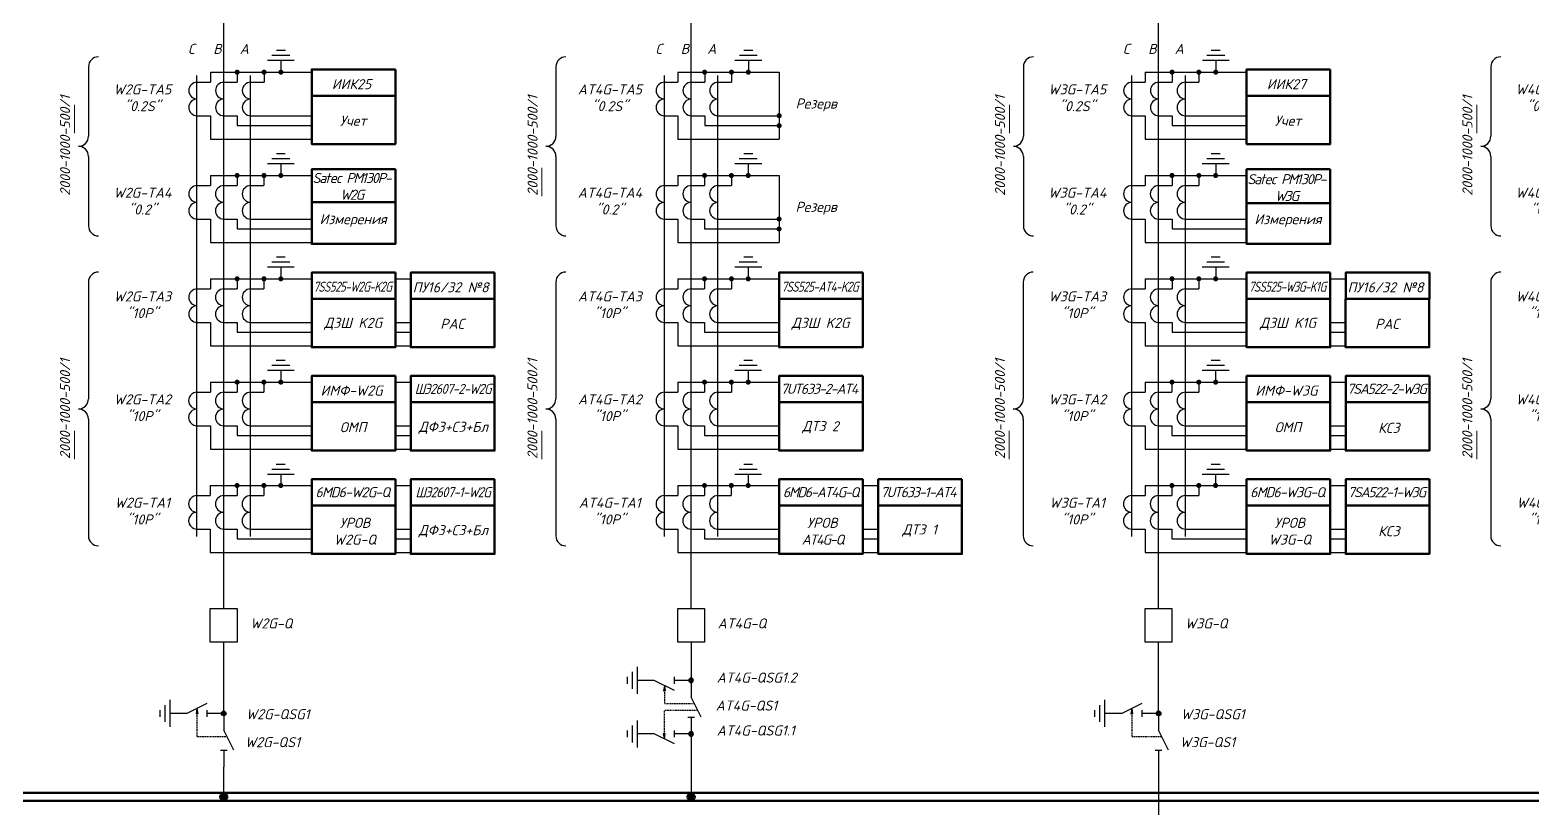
# Model space of a CAD drawing. Header units: millimetres. Extents: x -4534 to -456, y 3875 to 4716.
# Drawn here: x -2892.2 to -2600.5, y 4412.7 to 4563.7 of the extents above; entities that cross this region are included whole.
import ezdxf
from ezdxf.enums import TextEntityAlignment as Align

# ---------------------------------------------------------------- set-up
doc = ezdxf.new("R2010")
doc.units = ezdxf.units.MM
doc.linetypes.add('HIDDEN2', pattern=[0.1875, 0.125, -0.0625])
doc.layers.add('Измерения АСУТП', color=80, linetype='Continuous')
doc.layers.add('РАС АСУТП', color=50, linetype='Continuous')
doc.styles.add('ГОСТ 3.0', font='isocpeur.ttf', dxfattribs={"oblique": 15, "height": 3})

# ---------------------------------------------------------------- blocks, each defined once
blk = doc.blocks.new('*U53')
for p, q in [((0, 0), (5, 0)), ((11, 3), (5, 0)), ((11, -1), (11, 1)), ((11, 0), (16, 0))]:
    blk.add_line(p, q)
blk = doc.blocks.new('Точка')
h = blk.add_hatch(color=256)
edge = h.paths.add_edge_path()
edge.add_arc((0, 0), 0.691, 0, 360)
blk.add_circle((0, 0), 0.691)
blk = doc.blocks.new('*U66')
for p, q in [((0, 0), (5, 0)), ((11, 3), (5, 0)), ((11, -1), (11, 1)), ((11, 0), (16, 0))]:
    blk.add_line(p, q)
blk = doc.blocks.new('*U67')
for p, q in [((0, 0), (5, 0)), ((11, 3), (5, 0)), ((11, -1), (11, 1)), ((11, 0), (16, 0))]:
    blk.add_line(p, q)

msp = doc.modelspace()

# ---------------------------------------------------------------- hatches: boundary and pattern name
for points in [[(-2768.99, 4436.51), (-2768.82, 4435.43), (-2768.99, 4435.43), (-2769.16, 4435.43)], [(-2859.93, 4430.97), (-2859.76, 4430.97), (-2859.59, 4430.97), (-2859.76, 4432.05)], [(-2678.39, 4430.97), (-2678.22, 4430.97), (-2678.05, 4430.97), (-2678.22, 4432.05)], [(-2769.16, 4427.2), (-2768.99, 4427.2), (-2768.82, 4427.2), (-2768.99, 4426.11)]]:
    msp.add_hatch(color=0).paths.add_polyline_path(points)
at = {"linetype": 'HIDDEN2'}
for points in [[(-2853.79, 4414.91, 1), (-2855.33, 4414.91, 1)], [(-2763.02, 4414.91, 1), (-2764.56, 4414.91, 1)]]:
    msp.add_hatch(color=0, dxfattribs=at).paths.add_polyline_path(points)

# ---------------------------------------------------------------- linework, layer by layer
at = {"color": 0}
for p, q in [((-2854.56, 4451.42), (-2854.56, 4568.94)), ((-2763.79, 4451.42), (-2763.79, 4568.94)), ((-2673.02, 4451.42), (-2673.02, 4568.94)), ((-2843.46, 4557.75), (-2843.46, 4555.5)), ((-2752.68, 4557.75), (-2752.68, 4555.5)), ((-2661.91, 4557.75), (-2661.91, 4555.5)), ((-2859.73, 4553.55), (-2857.13, 4553.55)), ((-2854.53, 4553.55), (-2851.93, 4553.55)), ((-2849.33, 4553.55), (-2846.73, 4553.55)), ((-2768.96, 4553.55), (-2766.36, 4553.55)), ((-2763.76, 4553.55), (-2761.16, 4553.55)), ((-2758.56, 4553.55), (-2755.96, 4553.55)), ((-2746.7, 4555.5), (-2746.7, 4542.51)), ((-2678.19, 4553.55), (-2675.59, 4553.55)), ((-2672.99, 4553.55), (-2670.39, 4553.55)), ((-2667.79, 4553.55), (-2665.19, 4553.55)), ((-2859.73, 4547.05), (-2857.13, 4547.05)), ((-2857.13, 4547.05), (-2857.13, 4542.51)), ((-2854.53, 4547.05), (-2851.93, 4547.05)), ((-2851.93, 4547.05), (-2851.93, 4545.12)), ((-2849.33, 4547.05), (-2837.47, 4547.05)), ((-2768.96, 4547.05), (-2766.36, 4547.05)), ((-2766.36, 4547.05), (-2766.36, 4542.51)), ((-2763.76, 4547.05), (-2761.16, 4547.05)), ((-2761.16, 4547.05), (-2761.16, 4545.12)), ((-2758.56, 4547.05), (-2746.7, 4547.05)), ((-2678.19, 4547.05), (-2675.59, 4547.05)), ((-2675.59, 4547.05), (-2675.59, 4542.51)), ((-2672.99, 4547.05), (-2670.39, 4547.05)), ((-2670.39, 4547.05), (-2670.39, 4545.12)), ((-2667.79, 4547.05), (-2655.93, 4547.05)), ((-2857.13, 4542.51), (-2837.47, 4542.51)), ((-2766.36, 4542.51), (-2746.7, 4542.51)), ((-2675.59, 4542.51), (-2655.93, 4542.51)), ((-2843.47, 4537.7), (-2843.47, 4535.45)), ((-2752.69, 4537.7), (-2752.69, 4535.45)), ((-2746.71, 4535.45), (-2746.71, 4522.46)), ((-2661.92, 4537.7), (-2661.92, 4535.45)), ((-2859.74, 4533.5), (-2857.14, 4533.5)), ((-2854.54, 4533.5), (-2851.94, 4533.5)), ((-2849.34, 4533.5), (-2846.74, 4533.5)), ((-2768.97, 4533.5), (-2766.37, 4533.5)), ((-2763.77, 4533.5), (-2761.17, 4533.5)), ((-2758.57, 4533.5), (-2755.97, 4533.5)), ((-2678.2, 4533.5), (-2675.6, 4533.5)), ((-2673, 4533.5), (-2670.4, 4533.5)), ((-2667.8, 4533.5), (-2665.2, 4533.5)), ((-2859.74, 4527), (-2857.14, 4527)), ((-2857.14, 4527), (-2857.14, 4522.46)), ((-2854.54, 4527), (-2851.94, 4527)), ((-2851.94, 4527), (-2851.94, 4525.07)), ((-2849.34, 4527), (-2837.48, 4527)), ((-2768.97, 4527), (-2766.37, 4527)), ((-2766.37, 4527), (-2766.37, 4522.46)), ((-2763.77, 4527), (-2761.17, 4527)), ((-2761.17, 4527), (-2761.17, 4525.07)), ((-2758.57, 4527), (-2746.71, 4527)), ((-2678.2, 4527), (-2675.6, 4527)), ((-2675.6, 4527), (-2675.6, 4522.46)), ((-2673, 4527), (-2670.4, 4527)), ((-2670.4, 4527), (-2670.4, 4525.07)), ((-2667.8, 4527), (-2655.94, 4527)), ((-2857.14, 4522.46), (-2837.48, 4522.46)), ((-2766.37, 4522.46), (-2746.71, 4522.46)), ((-2675.6, 4522.46), (-2655.94, 4522.46)), ((-2843.47, 4517.65), (-2843.47, 4515.4)), ((-2752.69, 4517.65), (-2752.69, 4515.4)), ((-2661.92, 4517.65), (-2661.92, 4515.4)), ((-2859.74, 4513.45), (-2857.14, 4513.45)), ((-2854.54, 4513.45), (-2851.94, 4513.45)), ((-2849.34, 4513.45), (-2846.74, 4513.45)), ((-2768.97, 4513.45), (-2766.37, 4513.45)), ((-2763.77, 4513.45), (-2761.17, 4513.45)), ((-2758.57, 4513.45), (-2755.97, 4513.45)), ((-2678.2, 4513.45), (-2675.6, 4513.45)), ((-2673, 4513.45), (-2670.4, 4513.45)), ((-2667.8, 4513.45), (-2665.2, 4513.45)), ((-2859.74, 4506.95), (-2857.14, 4506.95)), ((-2857.14, 4506.95), (-2857.14, 4502.41)), ((-2854.54, 4506.95), (-2851.94, 4506.95)), ((-2851.94, 4506.95), (-2851.94, 4505.02)), ((-2849.34, 4506.95), (-2837.48, 4506.95)), ((-2768.97, 4506.95), (-2766.37, 4506.95)), ((-2766.37, 4506.95), (-2766.37, 4502.41)), ((-2763.77, 4506.95), (-2761.17, 4506.95)), ((-2761.17, 4506.95), (-2761.17, 4505.02)), ((-2758.57, 4506.95), (-2746.71, 4506.95)), ((-2678.2, 4506.95), (-2675.6, 4506.95)), ((-2675.6, 4506.95), (-2675.6, 4502.41)), ((-2673, 4506.95), (-2670.4, 4506.95)), ((-2670.4, 4506.95), (-2670.4, 4505.02)), ((-2667.8, 4506.95), (-2655.94, 4506.95)), ((-2857.14, 4502.41), (-2837.48, 4502.41)), ((-2766.37, 4502.41), (-2746.71, 4502.41)), ((-2675.6, 4502.41), (-2655.94, 4502.41)), ((-2843.47, 4497.6), (-2843.47, 4495.35)), ((-2752.7, 4497.6), (-2752.7, 4495.35)), ((-2661.93, 4497.6), (-2661.93, 4495.35)), ((-2821.22, 4495.35), (-2818.22, 4495.35)), ((-2639.68, 4495.35), (-2636.68, 4495.35)), ((-2859.75, 4493.4), (-2857.15, 4493.4)), ((-2854.55, 4493.4), (-2851.95, 4493.4)), ((-2849.35, 4493.4), (-2846.75, 4493.4)), ((-2768.98, 4493.4), (-2766.38, 4493.4)), ((-2763.78, 4493.4), (-2761.18, 4493.4)), ((-2758.58, 4493.4), (-2755.98, 4493.4)), ((-2678.2, 4493.4), (-2675.6, 4493.4)), ((-2673.01, 4493.4), (-2670.41, 4493.4)), ((-2667.8, 4493.4), (-2665.2, 4493.4)), ((-2859.75, 4486.9), (-2857.15, 4486.9)), ((-2857.15, 4486.9), (-2857.15, 4482.36)), ((-2854.55, 4486.9), (-2851.95, 4486.9)), ((-2851.95, 4486.9), (-2851.95, 4484.97)), ((-2849.35, 4486.9), (-2837.49, 4486.9)), ((-2821.22, 4486.9), (-2818.22, 4486.9)), ((-2768.98, 4486.9), (-2766.38, 4486.9)), ((-2766.38, 4486.9), (-2766.38, 4482.36)), ((-2763.78, 4486.9), (-2761.18, 4486.9)), ((-2761.18, 4486.9), (-2761.18, 4484.97)), ((-2758.58, 4486.9), (-2746.72, 4486.9)), ((-2678.2, 4486.9), (-2675.6, 4486.9)), ((-2675.6, 4486.9), (-2675.6, 4482.36)), ((-2673.01, 4486.9), (-2670.41, 4486.9)), ((-2670.41, 4486.9), (-2670.41, 4484.97)), ((-2667.8, 4486.9), (-2655.95, 4486.9)), ((-2639.68, 4486.9), (-2636.68, 4486.9)), ((-2821.22, 4484.97), (-2818.22, 4484.97)), ((-2639.68, 4484.97), (-2636.68, 4484.97)), ((-2857.15, 4482.36), (-2837.49, 4482.36)), ((-2821.22, 4482.36), (-2818.22, 4482.36)), ((-2766.38, 4482.36), (-2746.72, 4482.36)), ((-2675.6, 4482.36), (-2655.95, 4482.36)), ((-2639.68, 4482.36), (-2636.68, 4482.36)), ((-2843.48, 4477.41), (-2843.48, 4475.3)), ((-2752.71, 4477.41), (-2752.71, 4475.3)), ((-2661.94, 4477.41), (-2661.94, 4475.3)), ((-2821.22, 4475.3), (-2818.22, 4475.3)), ((-2730.45, 4475.3), (-2727.45, 4475.3)), ((-2639.68, 4475.3), (-2636.68, 4475.3)), ((-2859.76, 4473.35), (-2857.16, 4473.35)), ((-2854.56, 4473.35), (-2851.96, 4473.35)), ((-2849.36, 4473.35), (-2846.76, 4473.35)), ((-2768.99, 4473.35), (-2766.39, 4473.35)), ((-2763.79, 4473.35), (-2761.19, 4473.35)), ((-2758.59, 4473.35), (-2755.99, 4473.35)), ((-2678.21, 4473.35), (-2675.61, 4473.35)), ((-2673.02, 4473.35), (-2670.42, 4473.35)), ((-2667.81, 4473.35), (-2665.21, 4473.35)), ((-2859.76, 4466.85), (-2857.16, 4466.85)), ((-2857.16, 4466.85), (-2857.16, 4462.31)), ((-2854.56, 4466.85), (-2851.96, 4466.85)), ((-2851.96, 4466.85), (-2851.96, 4464.92)), ((-2849.36, 4466.85), (-2837.5, 4466.85)), ((-2821.22, 4466.85), (-2818.22, 4466.85)), ((-2768.99, 4466.85), (-2766.39, 4466.85)), ((-2766.39, 4466.85), (-2766.39, 4462.31)), ((-2763.79, 4466.85), (-2761.19, 4466.85)), ((-2761.19, 4466.85), (-2761.19, 4464.92)), ((-2758.59, 4466.85), (-2746.73, 4466.85)), ((-2730.45, 4466.85), (-2727.45, 4466.85)), ((-2678.21, 4466.85), (-2675.61, 4466.85)), ((-2675.61, 4466.85), (-2675.61, 4462.31)), ((-2673.02, 4466.85), (-2670.42, 4466.85)), ((-2670.42, 4466.85), (-2670.42, 4464.92)), ((-2667.81, 4466.85), (-2655.95, 4466.85)), ((-2639.68, 4466.85), (-2636.68, 4466.85)), ((-2821.22, 4464.92), (-2818.22, 4464.92)), ((-2730.45, 4464.92), (-2727.45, 4464.92)), ((-2639.68, 4464.92), (-2636.68, 4464.92)), ((-2857.16, 4462.31), (-2837.5, 4462.31)), ((-2821.22, 4462.31), (-2818.22, 4462.31)), ((-2766.39, 4462.31), (-2746.73, 4462.31)), ((-2730.45, 4462.31), (-2727.45, 4462.31)), ((-2675.61, 4462.31), (-2655.95, 4462.31)), ((-2639.68, 4462.31), (-2636.68, 4462.31)), ((-2857.16, 4451.42), (-2851.96, 4451.42)), ((-2857.16, 4444.92), (-2857.16, 4451.42)), ((-2851.96, 4451.42), (-2851.96, 4444.92)), ((-2766.39, 4451.42), (-2761.19, 4451.42)), ((-2766.39, 4444.92), (-2766.39, 4451.42)), ((-2761.19, 4451.42), (-2761.19, 4444.92)), ((-2675.62, 4451.42), (-2670.42, 4451.42)), ((-2675.62, 4444.92), (-2675.62, 4451.42)), ((-2670.42, 4451.42), (-2670.42, 4444.92)), ((-2851.96, 4444.92), (-2857.16, 4444.92)), ((-2854.56, 4431.08), (-2854.56, 4444.92)), ((-2761.19, 4444.92), (-2766.39, 4444.92)), ((-2763.79, 4444.92), (-2763.79, 4437.49)), ((-2670.42, 4444.92), (-2675.62, 4444.92)), ((-2673.02, 4431.08), (-2673.02, 4444.92)), ((-2770.94, 4437.49), (-2774.19, 4437.49)), ((-2767.04, 4435.54), (-2770.94, 4437.49)), ((-2768.99, 4436.51), (-2769.16, 4435.43)), ((-2768.99, 4436.51), (-2768.82, 4435.43)), ((-2767.04, 4436.84), (-2767.04, 4438.14)), ((-2763.79, 4437.49), (-2767.04, 4437.49)), ((-2769.16, 4435.43), (-2768.99, 4435.43)), ((-2768.82, 4435.43), (-2768.99, 4435.43)), ((-2861.71, 4431.08), (-2864.96, 4431.08)), ((-2857.81, 4433.03), (-2861.71, 4431.08)), ((-2859.76, 4432.05), (-2859.93, 4430.97)), ((-2859.93, 4430.97), (-2859.76, 4430.97)), ((-2859.76, 4432.05), (-2859.59, 4430.97)), ((-2859.59, 4430.97), (-2859.76, 4430.97)), ((-2857.81, 4431.73), (-2857.81, 4430.43)), ((-2854.56, 4431.08), (-2857.81, 4431.08)), ((-2680.17, 4431.08), (-2683.42, 4431.08)), ((-2676.27, 4433.03), (-2680.17, 4431.08)), ((-2678.22, 4432.05), (-2678.39, 4430.97)), ((-2678.39, 4430.97), (-2678.22, 4430.97)), ((-2678.22, 4432.05), (-2678.05, 4430.97)), ((-2678.05, 4430.97), (-2678.22, 4430.97)), ((-2676.27, 4431.73), (-2676.27, 4430.43)), ((-2673.02, 4431.08), (-2676.27, 4431.08)), ((-2767.04, 4426.44), (-2767.04, 4427.74)), ((-2770.94, 4427.09), (-2774.19, 4427.09)), ((-2767.04, 4425.14), (-2770.94, 4427.09)), ((-2768.99, 4426.11), (-2769.16, 4427.2)), ((-2769.16, 4427.2), (-2768.99, 4427.2)), ((-2768.99, 4426.11), (-2768.82, 4427.2)), ((-2768.82, 4427.2), (-2768.99, 4427.2)), ((-2763.79, 4427.09), (-2767.04, 4427.09)), ((-2763.79, 4427.09), (-2763.79, 4415.68)), ((-2854.56, 4414.91), (-2854.56, 4420.68)), ((-2673.02, 4420.68), (-2673.02, 4366.25))]:
    msp.add_line(p, q, dxfattribs=at)
at = {"color": 0, "ltscale": 0.25}
for p, q in [((-2841.72, 4558.72), (-2845.19, 4558.72)), ((-2842.59, 4559.7), (-2844.32, 4559.7)), ((-2750.95, 4558.72), (-2754.42, 4558.72)), ((-2751.82, 4559.7), (-2753.55, 4559.7)), ((-2660.18, 4558.72), (-2663.65, 4558.72)), ((-2661.05, 4559.7), (-2662.78, 4559.7)), ((-2880.81, 4556.53), (-2880.81, 4543.06)), ((-2840.86, 4557.75), (-2846.06, 4557.75)), ((-2790.04, 4556.53), (-2790.04, 4543.06)), ((-2750.08, 4557.75), (-2755.28, 4557.75)), ((-2699.27, 4556.53), (-2699.27, 4543.06)), ((-2659.31, 4557.75), (-2664.51, 4557.75)), ((-2608.5, 4556.53), (-2608.5, 4543.06)), ((-2859.75, 4465.38), (-2859.75, 4554.86)), ((-2857.13, 4555.5), (-2857.13, 4553.55)), ((-2857.13, 4555.5), (-2837.47, 4555.5)), ((-2851.93, 4555.5), (-2851.93, 4553.55)), ((-2849.35, 4465.38), (-2849.35, 4554.86)), ((-2846.73, 4555.5), (-2846.73, 4553.55)), ((-2768.98, 4465.38), (-2768.98, 4554.86)), ((-2766.36, 4555.5), (-2766.36, 4553.55)), ((-2766.36, 4555.5), (-2746.7, 4555.5)), ((-2761.16, 4555.5), (-2761.16, 4553.55)), ((-2758.58, 4465.38), (-2758.58, 4554.86)), ((-2755.96, 4555.5), (-2755.96, 4553.55)), ((-2678.2, 4465.38), (-2678.2, 4554.86)), ((-2675.59, 4555.5), (-2675.59, 4553.55)), ((-2675.59, 4555.5), (-2655.93, 4555.5)), ((-2670.39, 4555.5), (-2670.39, 4553.55)), ((-2667.8, 4465.38), (-2667.8, 4554.86)), ((-2665.19, 4555.5), (-2665.19, 4553.55)), ((-2851.93, 4545.12), (-2837.47, 4545.12)), ((-2761.16, 4545.12), (-2746.7, 4545.12)), ((-2670.39, 4545.12), (-2655.93, 4545.12)), ((-2880.81, 4539.16), (-2880.81, 4525.68)), ((-2841.73, 4538.67), (-2845.2, 4538.67)), ((-2842.6, 4539.65), (-2844.33, 4539.65)), ((-2790.04, 4539.16), (-2790.04, 4525.68)), ((-2750.96, 4538.67), (-2754.43, 4538.67)), ((-2751.83, 4539.65), (-2753.56, 4539.65)), ((-2699.27, 4539.16), (-2699.27, 4525.68)), ((-2660.19, 4538.67), (-2663.66, 4538.67)), ((-2661.06, 4539.65), (-2662.79, 4539.65)), ((-2608.5, 4539.16), (-2608.5, 4525.68)), ((-2857.14, 4535.45), (-2857.14, 4533.5)), ((-2857.14, 4535.45), (-2837.48, 4535.45)), ((-2851.94, 4535.45), (-2851.94, 4533.5)), ((-2846.74, 4535.45), (-2846.74, 4533.5)), ((-2840.87, 4537.7), (-2846.07, 4537.7)), ((-2766.37, 4535.45), (-2766.37, 4533.5)), ((-2766.37, 4535.45), (-2746.71, 4535.45)), ((-2761.17, 4535.45), (-2761.17, 4533.5)), ((-2755.97, 4535.45), (-2755.97, 4533.5)), ((-2750.09, 4537.7), (-2755.29, 4537.7)), ((-2675.6, 4535.45), (-2675.6, 4533.5)), ((-2675.6, 4535.45), (-2655.94, 4535.45)), ((-2670.4, 4535.45), (-2670.4, 4533.5)), ((-2665.2, 4535.45), (-2665.2, 4533.5)), ((-2659.32, 4537.7), (-2664.52, 4537.7)), ((-2851.94, 4525.07), (-2837.48, 4525.07)), ((-2761.17, 4525.07), (-2746.71, 4525.07)), ((-2670.4, 4525.07), (-2655.94, 4525.07)), ((-2841.73, 4518.62), (-2845.2, 4518.62)), ((-2842.6, 4519.6), (-2844.33, 4519.6)), ((-2750.96, 4518.62), (-2754.43, 4518.62)), ((-2751.83, 4519.6), (-2753.56, 4519.6)), ((-2660.19, 4518.62), (-2663.66, 4518.62)), ((-2661.06, 4519.6), (-2662.79, 4519.6)), ((-2857.14, 4515.4), (-2857.14, 4513.45)), ((-2857.14, 4515.4), (-2837.48, 4515.4)), ((-2851.94, 4515.4), (-2851.94, 4513.45)), ((-2846.74, 4515.4), (-2846.74, 4513.45)), ((-2840.87, 4517.65), (-2846.07, 4517.65)), ((-2766.37, 4515.4), (-2766.37, 4513.45)), ((-2766.37, 4515.4), (-2746.71, 4515.4)), ((-2761.17, 4515.4), (-2761.17, 4513.45)), ((-2755.97, 4515.4), (-2755.97, 4513.45)), ((-2750.09, 4517.65), (-2755.29, 4517.65)), ((-2675.6, 4515.4), (-2675.6, 4513.45)), ((-2675.6, 4515.4), (-2655.94, 4515.4)), ((-2670.4, 4515.4), (-2670.4, 4513.45)), ((-2665.2, 4515.4), (-2665.2, 4513.45)), ((-2659.32, 4517.65), (-2664.52, 4517.65)), ((-2880.83, 4514.76), (-2880.83, 4492.1)), ((-2790.06, 4514.76), (-2790.06, 4492.1)), ((-2699.29, 4514.76), (-2699.29, 4492.1)), ((-2608.51, 4514.76), (-2608.51, 4492.1)), ((-2851.94, 4505.02), (-2837.48, 4505.02)), ((-2761.17, 4505.02), (-2746.71, 4505.02)), ((-2670.4, 4505.02), (-2655.94, 4505.02)), ((-2840.87, 4497.6), (-2846.07, 4497.6)), ((-2841.74, 4498.57), (-2845.21, 4498.57)), ((-2842.61, 4499.55), (-2844.34, 4499.55)), ((-2750.1, 4497.6), (-2755.3, 4497.6)), ((-2750.97, 4498.57), (-2754.44, 4498.57)), ((-2751.84, 4499.55), (-2753.57, 4499.55)), ((-2659.33, 4497.6), (-2664.53, 4497.6)), ((-2660.2, 4498.57), (-2663.67, 4498.57)), ((-2661.07, 4499.55), (-2662.8, 4499.55)), ((-2857.15, 4495.35), (-2857.15, 4493.4)), ((-2857.15, 4495.35), (-2837.49, 4495.35)), ((-2851.95, 4495.35), (-2851.95, 4493.4)), ((-2846.75, 4495.35), (-2846.75, 4493.4)), ((-2766.38, 4495.35), (-2766.38, 4493.4)), ((-2766.38, 4495.35), (-2746.72, 4495.35)), ((-2761.18, 4495.35), (-2761.18, 4493.4)), ((-2755.98, 4495.35), (-2755.98, 4493.4)), ((-2675.6, 4495.35), (-2675.6, 4493.4)), ((-2675.6, 4495.35), (-2655.95, 4495.35)), ((-2670.41, 4495.35), (-2670.41, 4493.4)), ((-2665.2, 4495.35), (-2665.2, 4493.4)), ((-2880.83, 4488.2), (-2880.83, 4465.54)), ((-2790.06, 4488.2), (-2790.06, 4465.54)), ((-2699.29, 4488.2), (-2699.29, 4465.54)), ((-2608.51, 4488.2), (-2608.51, 4465.54)), ((-2851.95, 4484.97), (-2837.49, 4484.97)), ((-2761.18, 4484.97), (-2746.72, 4484.97)), ((-2670.41, 4484.97), (-2655.95, 4484.97)), ((-2840.88, 4477.41), (-2846.08, 4477.41)), ((-2841.75, 4478.38), (-2845.22, 4478.38)), ((-2842.62, 4479.36), (-2844.35, 4479.36)), ((-2750.11, 4477.41), (-2755.31, 4477.41)), ((-2750.98, 4478.38), (-2754.45, 4478.38)), ((-2751.85, 4479.36), (-2753.58, 4479.36)), ((-2659.34, 4477.41), (-2664.54, 4477.41)), ((-2660.21, 4478.38), (-2663.67, 4478.38)), ((-2661.07, 4479.36), (-2662.81, 4479.36)), ((-2857.16, 4475.3), (-2857.16, 4473.35)), ((-2857.16, 4475.3), (-2837.5, 4475.3)), ((-2851.96, 4475.3), (-2851.96, 4473.35)), ((-2846.76, 4475.3), (-2846.76, 4473.35)), ((-2766.39, 4475.3), (-2766.39, 4473.35)), ((-2766.39, 4475.3), (-2746.73, 4475.3)), ((-2761.19, 4475.3), (-2761.19, 4473.35)), ((-2755.99, 4475.3), (-2755.99, 4473.35)), ((-2675.61, 4475.3), (-2675.61, 4473.35)), ((-2675.61, 4475.3), (-2655.95, 4475.3)), ((-2670.42, 4475.3), (-2670.42, 4473.35)), ((-2665.21, 4475.3), (-2665.21, 4473.35)), ((-2851.96, 4464.92), (-2837.5, 4464.92)), ((-2761.19, 4464.92), (-2746.73, 4464.92)), ((-2670.42, 4464.92), (-2655.95, 4464.92))]:
    msp.add_line(p, q, dxfattribs=at)
at = {"color": 0, "lineweight": 20}
for p, q in [((-2883.53, 4549.14), (-2883.53, 4543.64)), ((-2701.99, 4549.14), (-2701.99, 4543.64)), ((-2611.22, 4549.14), (-2611.22, 4543.64)), ((-2792.76, 4536.96), (-2792.76, 4531.46)), ((-2883.55, 4485.9), (-2883.55, 4480.4)), ((-2792.78, 4485.9), (-2792.78, 4480.4)), ((-2702.01, 4485.9), (-2702.01, 4480.4)), ((-2611.24, 4485.9), (-2611.24, 4480.4))]:
    msp.add_line(p, q, dxfattribs=at)
at = {"color": 0, "lineweight": 25, "ltscale": 0.25}
for p, q in [((-2775.17, 4435.86), (-2775.17, 4439.11)), ((-2774.19, 4434.89), (-2774.19, 4440.09)), ((-2776.14, 4436.84), (-2776.14, 4438.14)), ((-2864.96, 4428.48), (-2864.96, 4433.68)), ((-2683.42, 4428.48), (-2683.42, 4433.68)), ((-2866.91, 4430.43), (-2866.91, 4431.73)), ((-2865.94, 4429.45), (-2865.94, 4432.7)), ((-2685.37, 4430.43), (-2685.37, 4431.73)), ((-2684.4, 4429.45), (-2684.4, 4432.7)), ((-2776.14, 4426.44), (-2776.14, 4427.74)), ((-2775.17, 4425.46), (-2775.17, 4428.71)), ((-2774.19, 4424.49), (-2774.19, 4429.69))]:
    msp.add_line(p, q, dxfattribs=at)
at = {"color": 0, "linetype": 'HIDDEN2'}
for p, q in [((-2768.99, 4435.43), (-2768.99, 4432.94)), ((-2859.76, 4430.97), (-2859.76, 4426.53)), ((-2763.14, 4432.94), (-2768.99, 4432.94)), ((-2768.99, 4427.2), (-2768.99, 4431.64)), ((-2762.49, 4431.64), (-2768.99, 4431.64)), ((-2678.22, 4430.97), (-2678.22, 4426.53)), ((-2853.91, 4426.53), (-2859.76, 4426.53)), ((-2672.37, 4426.53), (-2678.22, 4426.53))]:
    msp.add_line(p, q, dxfattribs=at)
at = {"color": 0, "lineweight": 50}
for p, q in [((-3052.76, 4415.68), (-2290.17, 4415.68)), ((-2290.17, 4414.14), (-3052.76, 4414.14))]:
    msp.add_line(p, q, dxfattribs=at)
at = {"color": 0, "ltscale": 0.25, "const_width": 0.487}
for points in [[(-2852.18, 4555.5, 1), (-2851.69, 4555.5, 1)], [(-2846.97, 4555.5, 1), (-2846.48, 4555.5, 1)], [(-2843.7, 4555.5, 1), (-2843.21, 4555.5, 1)], [(-2761.41, 4555.5, 1), (-2760.92, 4555.5, 1)], [(-2756.2, 4555.5, 1), (-2755.71, 4555.5, 1)], [(-2752.93, 4555.5, 1), (-2752.44, 4555.5, 1)], [(-2670.64, 4555.5, 1), (-2670.15, 4555.5, 1)], [(-2665.43, 4555.5, 1), (-2664.94, 4555.5, 1)], [(-2662.16, 4555.5, 1), (-2661.67, 4555.5, 1)], [(-2746.94, 4547.05, 1), (-2746.45, 4547.05, 1)], [(-2746.94, 4545.12, 1), (-2746.45, 4545.12, 1)], [(-2852.19, 4535.45, 1), (-2851.7, 4535.45, 1)], [(-2846.98, 4535.45, 1), (-2846.49, 4535.45, 1)], [(-2843.71, 4535.45, 1), (-2843.22, 4535.45, 1)], [(-2761.42, 4535.45, 1), (-2760.93, 4535.45, 1)], [(-2756.21, 4535.45, 1), (-2755.72, 4535.45, 1)], [(-2752.94, 4535.45, 1), (-2752.45, 4535.45, 1)], [(-2670.65, 4535.45, 1), (-2670.16, 4535.45, 1)], [(-2665.44, 4535.45, 1), (-2664.95, 4535.45, 1)], [(-2662.17, 4535.45, 1), (-2661.68, 4535.45, 1)], [(-2746.95, 4527, 1), (-2746.46, 4527, 1)], [(-2746.95, 4525.07, 1), (-2746.46, 4525.07, 1)], [(-2852.19, 4515.4, 1), (-2851.7, 4515.4, 1)], [(-2846.98, 4515.4, 1), (-2846.49, 4515.4, 1)], [(-2843.71, 4515.4, 1), (-2843.22, 4515.4, 1)], [(-2761.42, 4515.4, 1), (-2760.93, 4515.4, 1)], [(-2756.21, 4515.4, 1), (-2755.72, 4515.4, 1)], [(-2752.94, 4515.4, 1), (-2752.45, 4515.4, 1)], [(-2670.65, 4515.4, 1), (-2670.16, 4515.4, 1)], [(-2665.44, 4515.4, 1), (-2664.95, 4515.4, 1)], [(-2662.17, 4515.4, 1), (-2661.68, 4515.4, 1)], [(-2852.2, 4495.35, 1), (-2851.71, 4495.35, 1)], [(-2846.99, 4495.35, 1), (-2846.5, 4495.35, 1)], [(-2843.72, 4495.35, 1), (-2843.23, 4495.35, 1)], [(-2761.43, 4495.35, 1), (-2760.94, 4495.35, 1)], [(-2756.22, 4495.35, 1), (-2755.73, 4495.35, 1)], [(-2752.95, 4495.35, 1), (-2752.46, 4495.35, 1)], [(-2670.65, 4495.35, 1), (-2670.17, 4495.35, 1)], [(-2665.45, 4495.35, 1), (-2664.96, 4495.35, 1)], [(-2662.18, 4495.35, 1), (-2661.69, 4495.35, 1)], [(-2852.21, 4475.3, 1), (-2851.72, 4475.3, 1)], [(-2847, 4475.3, 1), (-2846.51, 4475.3, 1)], [(-2843.73, 4475.3, 1), (-2843.24, 4475.3, 1)], [(-2761.44, 4475.3, 1), (-2760.95, 4475.3, 1)], [(-2756.23, 4475.3, 1), (-2755.74, 4475.3, 1)], [(-2752.96, 4475.3, 1), (-2752.47, 4475.3, 1)], [(-2670.66, 4475.3, 1), (-2670.18, 4475.3, 1)], [(-2665.46, 4475.3, 1), (-2664.97, 4475.3, 1)], [(-2662.19, 4475.3, 1), (-2661.7, 4475.3, 1)]]:
    msp.add_lwpolyline(points, format="xyb", close=True, dxfattribs=at)
at = {"color": 0, "lineweight": 50, "ltscale": 0.25}
for points in [[(-2821.22, 4556.02), (-2837.47, 4556.02), (-2837.47, 4550.94), (-2821.22, 4550.94)], [(-2639.68, 4556.02), (-2655.93, 4556.02), (-2655.93, 4550.94), (-2639.68, 4550.94)], [(-2821.22, 4550.94), (-2837.47, 4550.94), (-2837.47, 4541.53), (-2821.22, 4541.53)], [(-2639.68, 4550.94), (-2655.93, 4550.94), (-2655.93, 4541.53), (-2639.68, 4541.53)], [(-2821.22, 4516.61), (-2837.47, 4516.61), (-2837.47, 4511.53), (-2821.22, 4511.53)], [(-2730.45, 4516.61), (-2746.7, 4516.61), (-2746.7, 4511.53), (-2730.45, 4511.53)], [(-2639.68, 4516.61), (-2655.93, 4516.61), (-2655.93, 4511.53), (-2639.68, 4511.53)], [(-2821.22, 4511.53), (-2837.47, 4511.53), (-2837.47, 4502.12), (-2821.22, 4502.12)], [(-2730.45, 4511.53), (-2746.7, 4511.53), (-2746.7, 4502.12), (-2730.45, 4502.12)], [(-2639.68, 4511.53), (-2655.93, 4511.53), (-2655.93, 4502.12), (-2639.68, 4502.12)], [(-2821.22, 4496.56), (-2837.47, 4496.56), (-2837.47, 4491.48), (-2821.22, 4491.48)], [(-2801.97, 4496.56), (-2818.22, 4496.56), (-2818.22, 4491.48), (-2801.97, 4491.48)], [(-2730.45, 4496.56), (-2746.7, 4496.56), (-2746.7, 4491.48), (-2730.45, 4491.48)], [(-2639.68, 4496.56), (-2655.93, 4496.56), (-2655.93, 4491.48), (-2639.68, 4491.48)], [(-2620.43, 4496.56), (-2636.68, 4496.56), (-2636.68, 4491.48), (-2620.43, 4491.48)], [(-2821.22, 4491.48), (-2837.47, 4491.48), (-2837.47, 4482.07), (-2821.22, 4482.07)], [(-2801.97, 4491.48), (-2818.22, 4491.48), (-2818.22, 4482.07), (-2801.97, 4482.07)], [(-2730.45, 4491.48), (-2746.7, 4491.48), (-2746.7, 4482.07), (-2730.45, 4482.07)], [(-2639.68, 4491.48), (-2655.93, 4491.48), (-2655.93, 4482.07), (-2639.68, 4482.07)], [(-2620.43, 4491.48), (-2636.68, 4491.48), (-2636.68, 4482.07), (-2620.43, 4482.07)], [(-2821.22, 4476.51), (-2837.47, 4476.51), (-2837.47, 4471.43), (-2821.22, 4471.43)], [(-2801.97, 4476.51), (-2818.22, 4476.51), (-2818.22, 4471.43), (-2801.97, 4471.43)], [(-2730.45, 4476.51), (-2746.7, 4476.51), (-2746.7, 4471.43), (-2730.45, 4471.43)], [(-2711.2, 4476.51), (-2727.45, 4476.51), (-2727.45, 4471.43), (-2711.2, 4471.43)], [(-2639.68, 4476.51), (-2655.93, 4476.51), (-2655.93, 4471.43), (-2639.68, 4471.43)], [(-2620.43, 4476.51), (-2636.68, 4476.51), (-2636.68, 4471.43), (-2620.43, 4471.43)], [(-2821.22, 4471.43), (-2837.47, 4471.43), (-2837.47, 4462.02), (-2821.22, 4462.02)], [(-2801.97, 4471.43), (-2818.22, 4471.43), (-2818.22, 4462.02), (-2801.97, 4462.02)], [(-2730.45, 4471.43), (-2746.7, 4471.43), (-2746.7, 4462.02), (-2730.45, 4462.02)], [(-2711.2, 4471.43), (-2727.45, 4471.43), (-2727.45, 4462.02), (-2711.2, 4462.02)], [(-2639.68, 4471.43), (-2655.93, 4471.43), (-2655.93, 4462.02), (-2639.68, 4462.02)], [(-2620.43, 4471.43), (-2636.68, 4471.43), (-2636.68, 4462.02), (-2620.43, 4462.02)]]:
    msp.add_lwpolyline(points, close=True, dxfattribs=at)
at = {"color": 0, "linetype": 'HIDDEN2'}
for centre in [(-2854.56, 4414.91), (-2763.79, 4414.91)]:
    msp.add_circle(centre, 0.771, dxfattribs=at)
at = {"color": 0, "ltscale": 0.25}
for centre, start, end in [((-2878.86, 4556.53), 90, 180), ((-2788.09, 4556.53), 90, 180), ((-2697.32, 4556.53), 90, 180), ((-2606.55, 4556.53), 90, 180), ((-2882.76, 4543.06), 270, 0), ((-2791.99, 4543.06), 270, 0), ((-2701.22, 4543.06), 270, 0), ((-2610.45, 4543.06), 270, 0), ((-2882.76, 4539.16), 0, 90), ((-2791.99, 4539.16), 0, 90), ((-2701.22, 4539.16), 0, 90), ((-2610.45, 4539.16), 0, 90), ((-2878.86, 4525.68), 180, 270), ((-2788.09, 4525.68), 180, 270), ((-2697.32, 4525.68), 180, 270), ((-2606.55, 4525.68), 180, 270), ((-2878.88, 4514.76), 90, 180), ((-2788.11, 4514.76), 90, 180), ((-2697.34, 4514.76), 90, 180), ((-2606.56, 4514.76), 90, 180), ((-2882.78, 4492.1), 270, 0), ((-2792.01, 4492.1), 270, 0), ((-2701.24, 4492.1), 270, 0), ((-2610.46, 4492.1), 270, 0), ((-2882.78, 4488.2), 0, 90), ((-2792.01, 4488.2), 0, 90), ((-2701.24, 4488.2), 0, 90), ((-2610.46, 4488.2), 0, 90), ((-2878.88, 4465.54), 180, 270), ((-2788.11, 4465.54), 180, 270), ((-2697.34, 4465.54), 180, 270), ((-2606.56, 4465.54), 180, 270)]:
    msp.add_arc(centre, 1.95, start, end, dxfattribs=at)
at = {"color": 0}
for centre in [(-2859.73, 4551.92), (-2854.53, 4551.92), (-2849.33, 4551.92), (-2768.96, 4551.92), (-2763.76, 4551.92), (-2758.56, 4551.92), (-2678.19, 4551.92), (-2672.99, 4551.92), (-2667.79, 4551.92), (-2859.73, 4548.67), (-2854.53, 4548.67), (-2849.33, 4548.67), (-2768.96, 4548.67), (-2763.76, 4548.67), (-2758.56, 4548.67), (-2678.19, 4548.67), (-2672.99, 4548.67), (-2667.79, 4548.67), (-2859.74, 4531.87), (-2854.54, 4531.87), (-2849.34, 4531.87), (-2768.97, 4531.87), (-2763.77, 4531.87), (-2758.57, 4531.87), (-2678.2, 4531.87), (-2673, 4531.87), (-2667.8, 4531.87), (-2859.74, 4528.62), (-2854.54, 4528.62), (-2849.34, 4528.62), (-2768.97, 4528.62), (-2763.77, 4528.62), (-2758.57, 4528.62), (-2678.2, 4528.62), (-2673, 4528.62), (-2667.8, 4528.62), (-2859.74, 4511.82), (-2854.54, 4511.82), (-2849.34, 4511.82), (-2768.97, 4511.82), (-2763.77, 4511.82), (-2758.57, 4511.82), (-2678.2, 4511.82), (-2673, 4511.82), (-2667.8, 4511.82), (-2859.74, 4508.57), (-2854.54, 4508.57), (-2849.34, 4508.57), (-2768.97, 4508.57), (-2763.77, 4508.57), (-2758.57, 4508.57), (-2678.2, 4508.57), (-2673, 4508.57), (-2667.8, 4508.57), (-2859.75, 4491.77), (-2854.55, 4491.77), (-2849.35, 4491.77), (-2768.98, 4491.77), (-2763.78, 4491.77), (-2758.58, 4491.77), (-2678.2, 4491.77), (-2673.01, 4491.77), (-2667.8, 4491.77), (-2859.75, 4488.52), (-2854.55, 4488.52), (-2849.35, 4488.52), (-2768.98, 4488.52), (-2763.78, 4488.52), (-2758.58, 4488.52), (-2678.2, 4488.52), (-2673.01, 4488.52), (-2667.8, 4488.52), (-2859.76, 4471.72), (-2854.56, 4471.72), (-2849.36, 4471.72), (-2768.99, 4471.72), (-2763.79, 4471.72), (-2758.59, 4471.72), (-2678.21, 4471.72), (-2673.02, 4471.72), (-2667.81, 4471.72), (-2859.76, 4468.47), (-2854.56, 4468.47), (-2849.36, 4468.47), (-2768.99, 4468.47), (-2763.79, 4468.47), (-2758.59, 4468.47), (-2678.21, 4468.47), (-2673.02, 4468.47), (-2667.81, 4468.47)]:
    msp.add_arc(centre, 1.62, 90, 270, dxfattribs=at)
at = {"layer": 'Измерения АСУТП', "color": 0, "lineweight": 50, "ltscale": 0.25}
for points in [[(-2821.22, 4536.66), (-2837.47, 4536.66), (-2837.47, 4530.3), (-2821.22, 4530.3)], [(-2639.68, 4536.66), (-2655.93, 4536.66), (-2655.93, 4530.1), (-2639.68, 4530.1)], [(-2821.22, 4530.3), (-2837.47, 4530.3), (-2837.47, 4522.17), (-2821.22, 4522.17)], [(-2639.68, 4530.1), (-2655.93, 4530.1), (-2655.93, 4522.17), (-2639.68, 4522.17)]]:
    msp.add_lwpolyline(points, close=True, dxfattribs=at)
at = {"layer": 'РАС АСУТП', "color": 0, "ltscale": 0.25}
for p, q in [((-2821.22, 4515.4), (-2818.23, 4515.4)), ((-2639.68, 4515.4), (-2636.69, 4515.4)), ((-2821.22, 4505.02), (-2818.23, 4505.02)), ((-2639.68, 4505.02), (-2636.69, 4505.02))]:
    msp.add_line(p, q, dxfattribs=at)
at = {"layer": 'РАС АСУТП', "color": 0}
for p, q in [((-2821.22, 4506.95), (-2818.23, 4506.95)), ((-2639.68, 4506.95), (-2636.69, 4506.95)), ((-2821.22, 4502.41), (-2818.23, 4502.41)), ((-2639.68, 4502.41), (-2636.69, 4502.41))]:
    msp.add_line(p, q, dxfattribs=at)
at = {"layer": 'РАС АСУТП', "color": 0, "lineweight": 50, "ltscale": 0.25}
for points in [[(-2801.97, 4516.61), (-2818.22, 4516.61), (-2818.22, 4511.53), (-2801.97, 4511.53)], [(-2620.43, 4516.61), (-2636.68, 4516.61), (-2636.68, 4511.53), (-2620.43, 4511.53)], [(-2801.99, 4511.53), (-2818.24, 4511.53), (-2818.24, 4502.12), (-2801.99, 4502.12)], [(-2620.45, 4511.53), (-2636.7, 4511.53), (-2636.7, 4502.12), (-2620.45, 4502.12)]]:
    msp.add_lwpolyline(points, close=True, dxfattribs=at)

# ---------------------------------------------------------------- block references
at = {"color": 0, "xscale": 0.65, "yscale": 0.65, "zscale": 0.65}
for name, p, rotation in [('*U66', (-2763.79, 4437.49), 270), ('*U53', (-2854.56, 4431.08), 270), ('Точка', (-2854.56, 4431.08), 180), ('*U67', (-2673.02, 4431.08), 270), ('Точка', (-2673.02, 4431.08), 180)]:
    msp.add_blockref(name, p, dxfattribs=dict(at, rotation=rotation))
at = {"color": 0, "xscale": -0.65, "yscale": 0.65, "zscale": 0.65}
for p in [(-2763.79, 4437.49), (-2763.79, 4427.09)]:
    msp.add_blockref('Точка', p, dxfattribs=at)

# ---------------------------------------------------------------- texts
at = {"color": 0, "style": 'ГОСТ 3.0', "oblique": 15}
for s, p in [('С', (-2860.82, 4560.02)), ('B', (-2855.75, 4560.02)), ('A', (-2850.56, 4560.02)), ('С', (-2770.05, 4560.02)), ('B', (-2764.98, 4560.02)), ('A', (-2759.79, 4560.02)), ('С', (-2679.28, 4560.02)), ('B', (-2674.21, 4560.02)), ('A', (-2669.02, 4560.02))]:
    msp.add_text(s, height=1.95, dxfattribs=at).set_placement(p, align=Align.MIDDLE_CENTER)
for p in [(-2885.35, 4541.25), (-2794.58, 4541.25), (-2703.81, 4541.25), (-2613.04, 4541.25), (-2885.37, 4490.16), (-2794.6, 4490.16), (-2703.83, 4490.16), (-2613.06, 4490.16)]:
    msp.add_text('2000-1000-500/1', height=1.95, rotation=90, dxfattribs=at).set_placement(p, align=Align.MIDDLE_CENTER)
at = {"color": 0, "ltscale": 2, "char_height": 1.95, "width": 21.6953, "attachment_point": 5, "style": 'ГОСТ 3.0'}
for s, insert in [('W2G-TA5\\P"0.2S"', (-2870.34, 4550.53)), ('AT4G-TA5\\P"0.2S"', (-2779.57, 4550.53)), ('W3G-TA5\\P"0.2S"', (-2688.8, 4550.53)), ('W4G-TA5\\P"0.2S"', (-2598.03, 4550.53)), ('W2G-TA4\\P"0.2"', (-2870.33, 4530.48)), ('AT4G-TA4\\P"0.2"', (-2779.56, 4530.48)), ('W3G-TA4\\P"0.2"', (-2688.79, 4530.48)), ('W4G-TA4\\P"0.2"', (-2598.02, 4530.48)), ('W2G-TA3\\P"10P"', (-2870.34, 4510.36)), ('AT4G-TA3\\P"10P"', (-2779.57, 4510.36)), ('W3G-TA3\\P"10P"', (-2688.8, 4510.36)), ('W4G-TA3\\P"10P"', (-2598.03, 4510.36)), ('W2G-TA2\\P"10P"', (-2870.34, 4490.38)), ('AT4G-TA2\\P"10P"', (-2779.57, 4490.38)), ('W3G-TA2\\P"10P"', (-2688.8, 4490.38)), ('W4G-TA2\\P"10P"', (-2598.03, 4490.38)), ('W2G-TA1\\P"10P"', (-2870.35, 4470.33)), ('AT4G-TA1\\P"10P"', (-2779.58, 4470.33)), ('W3G-TA1\\P"10P"', (-2688.81, 4470.33)), ('W4G-TA1\\P"10P"', (-2598.04, 4470.33))]:
    msp.add_mtext(s, dxfattribs=dict(at, insert=insert))
at = {"color": 0, "lineweight": 50, "ltscale": 0.25, "char_height": 1.95, "attachment_point": 5, "style": 'ГОСТ 3.0'}
for s, insert in [('ИИК25', (-2829.73, 4553.17)), ('ИИК27', (-2648.19, 4553.17)), ('Учет', (-2829.42, 4546.07)), ('Учет', (-2647.88, 4546.07))]:
    msp.add_mtext(s, dxfattribs=dict(at, insert=insert))
at = {"color": 0, "lineweight": 18, "char_height": 1.95, "width": 7.2421, "attachment_point": 1, "style": 'ГОСТ 3.0'}
for s, insert in [('Резерв', (-2743.51, 4550.39)), ('Резерв', (-2743.52, 4530.34)), ('W2G-Q', (-2849.42, 4449.51)), ('AT4G-Q', (-2758.65, 4449.51)), ('W3G-Q', (-2667.88, 4449.51)), ('AT4G-QSG1.2', (-2758.82, 4439)), ('AT4G-QS1', (-2759.02, 4433.57)), ('W2G-QSG1', (-2850.23, 4431.9)), ('W3G-QSG1', (-2668.69, 4431.9)), ('AT4G-QSG1.1', (-2758.82, 4428.73)), ('W2G-QS1', (-2850.43, 4426.47)), ('W3G-QS1', (-2668.89, 4426.47))]:
    msp.add_mtext(s, dxfattribs=dict(at, insert=insert))
at = {"color": 0, "lineweight": 30, "char_height": 1.95, "attachment_point": 5, "style": 'ГОСТ 3.0'}
for s, insert in [('{\\W0.8;\\T0.9;7SS525-W2G-K2G}', (-2829.61, 4513.87)), ('{\\W0.8;\\T0.9;7SS525-AT4-K2G}', (-2738.84, 4513.87)), ('{\\W0.8;\\T0.9;7SS525-W3G-K1G}', (-2648.06, 4513.87)), ('ИМФ-W2G', (-2829.73, 4493.72)), ('{\\W0.9;\\T0.9;ШЭ2607-2-W2G}', (-2810.07, 4494.05)), ('{\\T0.85;7UT633-2-AT4}', (-2738.97, 4494.05)), ('ИМФ-W3G', (-2648.19, 4493.72)), ('{\\T0.85;7SA522-2-W3G}', (-2628.79, 4494.05)), ('{\\T0.9;6MD6-W2G-Q}', (-2829.58, 4474)), ('{\\W0.9;\\T0.9;ШЭ2607-1-W2G}', (-2810.07, 4474)), ('{\\T0.85;6MD6-AT4G-Q}', (-2738.68, 4474)), ('{\\T0.85;7UT633-1-AT4}', (-2719.72, 4474)), ('{\\T0.9;6MD6-W3G-Q}', (-2648.04, 4474)), ('{\\T0.85;7SA522-1-W3G}', (-2628.79, 4474))]:
    msp.add_mtext(s, dxfattribs=dict(at, insert=insert))
at = {"color": 0, "char_height": 1.95, "attachment_point": 5, "style": 'ГОСТ 3.0'}
for s, insert in [('{\\C0;ДЗШ K2G}', (-2829.43, 4506.66)), ('{\\C0;ДЗШ K2G}', (-2738.66, 4506.66)), ('{\\C0;ДЗШ K1G}', (-2647.89, 4506.66)), ('ОМП', (-2829.42, 4486.61)), ('{\\C0;ДФЗ+СЗ+Бл}', (-2809.96, 4486.48)), ('{\\C0;ДТЗ 2}', (-2738.66, 4486.61)), ('ОМП', (-2647.88, 4486.61)), ('{\\C0;КСЗ}', (-2628.29, 4486.48)), ('{\\C0;УРОВ\\P}W2G-Q', (-2829.08, 4466.43)), ('{\\C0;УРОВ\\P\\T0.85;\\C256;AT4G-Q}', (-2738.31, 4466.43)), ('{\\C0;УРОВ\\P}W3G-Q', (-2647.54, 4466.43)), ('{\\C0;ДФЗ+СЗ+Бл}', (-2809.96, 4466.43)), ('{\\C0;ДТЗ 1}', (-2719.41, 4466.56)), ('{\\C0;КСЗ}', (-2628.29, 4466.43))]:
    msp.add_mtext(s, dxfattribs=dict(at, insert=insert))
at = {"layer": 'Измерения АСУТП', "color": 0, "lineweight": 30, "char_height": 1.95, "attachment_point": 5, "style": 'ГОСТ 3.0'}
for s, insert in [('{\\T0.85;Satec PM130P-\\PW2G}', (-2829.73, 4533.34)), ('{\\T0.85;Satec PM130P-\\PW3G}', (-2648.19, 4533.11))]:
    msp.add_mtext(s, dxfattribs=dict(at, insert=insert))
at = {"layer": 'Измерения АСУТП', "color": 0, "char_height": 1.95, "attachment_point": 5, "style": 'ГОСТ 3.0'}
for insert in [(-2829.42, 4526.71), (-2647.88, 4526.71)]:
    msp.add_mtext('Измерения', dxfattribs=dict(at, insert=insert))
at = {"layer": 'РАС АСУТП', "color": 0, "lineweight": 30, "char_height": 1.95, "attachment_point": 5, "style": 'ГОСТ 3.0'}
for insert in [(-2810.48, 4513.76), (-2628.94, 4513.76)]:
    msp.add_mtext('ПУ16/32 №8', dxfattribs=dict(at, insert=insert))
at = {"layer": 'РАС АСУТП', "color": 0, "char_height": 1.95, "attachment_point": 5, "style": 'ГОСТ 3.0'}
for insert in [(-2810.17, 4506.66), (-2628.63, 4506.66)]:
    msp.add_mtext('РАС', dxfattribs=dict(at, insert=insert))

doc.saveas('drawing.dxf')
